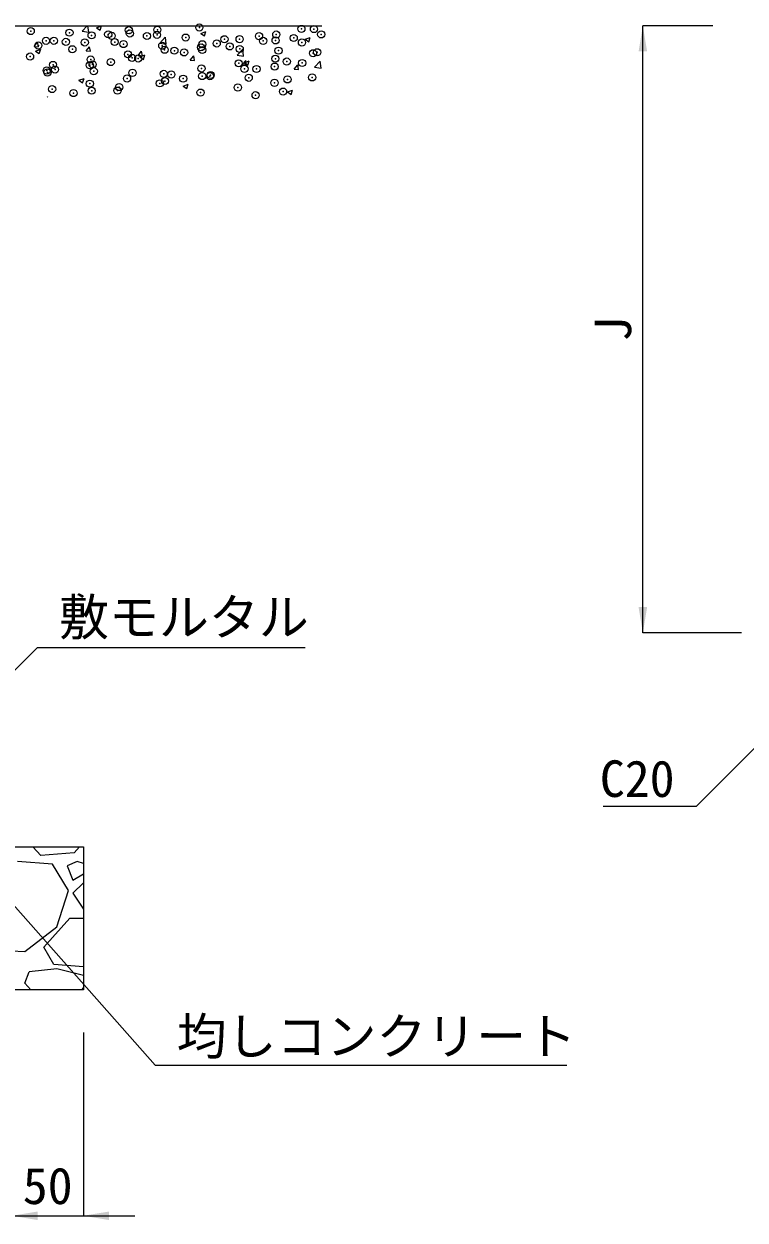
# Model space of a CAD drawing. Units: millimetres at full size; details may follow other scales. Extents: x -5959 to -1759, y 1019 to 6959.
# Drawn here: x -4550 to -4045, y 4462 to 5299 of the extents above; entities that cross this region are included whole.
import ezdxf
from ezdxf.enums import TextEntityAlignment as Align

# ---------------------------------------------------------------- set-up
doc = ezdxf.new("R2010")
doc.units = ezdxf.units.MM
doc.header["$LTSCALE"] = 10
doc.header["$PDMODE"] = 32
doc.header["$PDSIZE"] = 5
for name, color, linetype, lineweight in [('_0-0_', 2, 'Continuous', 20), ('SUNPO_S10', 3, 'Continuous', 9), ('ﾊｯﾁﾝｸﾞ', 7, 'Continuous', 5)]:
    doc.layers.add(name, color=color, linetype=linetype, lineweight=lineweight)
doc.styles.add('ＭＳ ゴシック', font='')
doc.styles.get('ＭＳ ゴシック').set_extended_font_data('MS Gothic')

# ---------------------------------------------------------------- blocks, each defined once
blk = doc.blocks.new('filled_arrow')
at = {"color": 0, "linetype": 'Continuous', "lineweight": -2}
blk.add_solid([(7.5, 1.25), (0, 0), (7.5, -1.25)], dxfattribs=at)

msp = doc.modelspace()

# ---------------------------------------------------------------- linework, layer by layer
at = {"layer": '_0-0_'}
for p, q in [((-4611.51, 5298.13), (-4341.55, 5298.13)), ((-5168.51, 4723.1), (-4508.51, 4723.1)), ((-4508.51, 4723.1), (-4508.51, 4623.1)), ((-4508.51, 4623.1), (-5168.51, 4623.1))]:
    msp.add_line(p, q, dxfattribs=at)
at = {"layer": 'SUNPO_S10'}
for p, q in [((-4116.92, 4873.13), (-4116.92, 5298.13)), ((-4067.95, 5298.13), (-4116.92, 5298.13)), ((-4047.95, 4873.13), (-4116.92, 4873.13)), ((-4508.51, 4593.1), (-4508.51, 4464.87)), ((-4644.51, 4464.87), (-4522.51, 4464.87)), ((-4594.51, 4464.87), (-4472.51, 4464.87))]:
    msp.add_line(p, q, dxfattribs=at)
for points in [[(-4624.62, 4778.8), (-4540.55, 4862.87), (-4353.27, 4862.87)], [(-4027.95, 4803.13), (-4079.72, 4751.36), (-4144.61, 4751.36)], [(-4593.52, 4723.1), (-4458.22, 4570.33), (-4170.21, 4570.33)]]:
    msp.add_lwpolyline(points, dxfattribs=at)
at = {"layer": 'ﾊｯﾁﾝｸﾞ'}
for p, q in [((-4509.34, 5294.44), (-4505.8, 5298.13)), ((-4509.34, 5294.43), (-4504.82, 5293.72)), ((-4504.82, 5293.74), (-4505.33, 5298.13)), ((-4499.29, 5296.75), (-4495.73, 5298.12)), ((-4499.29, 5296.75), (-4496.76, 5295.05)), ((-4496.76, 5295.05), (-4495.73, 5298.12)), ((-4426.28, 5292.69), (-4422.72, 5294.05)), ((-4423.75, 5290.98), (-4422.72, 5294.05)), ((-4543.09, 5283.69), (-4540.64, 5286.61)), ((-4540.03, 5283.43), (-4540.62, 5286.61)), ((-4455.12, 5286.03), (-4451.17, 5290.15)), ((-4455.12, 5286.02), (-4450.6, 5285.32)), ((-4450.6, 5285.33), (-4451.16, 5290.15)), ((-4426.28, 5292.68), (-4423.75, 5290.98)), ((-4353.27, 5288.62), (-4349.72, 5289.98)), ((-4353.27, 5288.62), (-4350.75, 5286.91)), ((-4350.75, 5286.91), (-4349.72, 5289.98)), ((-4543.09, 5283.69), (-4540.06, 5283.42)), ((-4541.97, 5280.37), (-4538.41, 5281.73)), ((-4541.97, 5280.37), (-4539.44, 5278.66)), ((-4539.44, 5278.66), (-4538.41, 5281.73)), ((-4506.66, 5280.5), (-4504.21, 5283.42)), ((-4506.66, 5280.5), (-4503.62, 5280.24)), ((-4503.59, 5280.24), (-4504.18, 5283.43)), ((-4470.22, 5277.31), (-4467.77, 5280.23)), ((-4470.22, 5277.31), (-4467.18, 5277.05)), ((-4468.96, 5276.3), (-4465.41, 5277.67)), ((-4467.15, 5277.05), (-4467.74, 5280.24)), ((-4466.44, 5274.6), (-4465.41, 5277.67)), ((-4433.78, 5274.13), (-4431.33, 5277.04)), ((-4430.72, 5273.87), (-4431.31, 5277.05)), ((-4400.91, 5277.62), (-4396.95, 5281.74)), ((-4400.9, 5277.61), (-4396.39, 5276.91)), ((-4396.38, 5276.92), (-4396.95, 5281.74)), ((-4468.96, 5276.3), (-4466.44, 5274.6)), ((-4433.78, 5274.13), (-4430.75, 5273.86)), ((-4397.35, 5270.94), (-4394.9, 5273.86)), ((-4397.35, 5270.94), (-4394.31, 5270.67)), ((-4395.96, 5272.23), (-4392.4, 5273.6)), ((-4395.96, 5272.23), (-4393.43, 5270.53)), ((-4394.28, 5270.68), (-4394.87, 5273.86)), ((-4393.43, 5270.53), (-4392.4, 5273.6)), ((-4360.91, 5267.75), (-4358.46, 5270.67)), ((-4357.84, 5267.49), (-4358.43, 5270.67)), ((-4346.69, 5269.21), (-4342.74, 5273.33)), ((-4346.69, 5269.2), (-4342.17, 5268.5)), ((-4342.17, 5268.51), (-4342.73, 5273.33)), ((-4511.65, 5259.92), (-4508.09, 5261.28)), ((-4511.65, 5259.92), (-4509.12, 5258.21)), ((-4509.12, 5258.21), (-4508.09, 5261.28)), ((-4360.91, 5267.75), (-4357.87, 5267.48)), ((-4438.64, 5255.85), (-4435.08, 5257.21)), ((-4438.64, 5255.85), (-4436.11, 5254.14)), ((-4436.11, 5254.14), (-4435.08, 5257.21)), ((-4365.63, 5251.78), (-4362.08, 5253.14)), ((-4365.63, 5251.78), (-4363.11, 5250.07)), ((-4363.11, 5250.07), (-4362.08, 5253.14)), ((-4533.82, 5248.13), (-4533.6, 5248.4)), ((-4533.52, 5248.13), (-4533.57, 5248.4)), ((-4538.28, 4717.07), (-4543.81, 4723.1)), ((-4514.91, 4719.1), (-4538.28, 4717.07)), ((-4511.31, 4723.1), (-4514.91, 4719.1)), ((-4530.15, 4710.98), (-4554.54, 4713.01)), ((-4518.98, 4692.69), (-4530.15, 4710.98)), ((-4512.88, 4713.01), (-4519.99, 4709.96)), ((-4519.99, 4709.96), (-4515.93, 4699.8)), ((-4508.51, 4711.55), (-4512.88, 4713.01)), ((-4515.93, 4699.8), (-4508.51, 4704.25)), ((-4527.1, 4667.29), (-4518.98, 4692.69)), ((-4508.51, 4698.07), (-4515.93, 4690.66)), ((-4515.93, 4690.66), (-4508.51, 4679.54)), ((-4549.46, 4650.02), (-4527.1, 4667.29)), ((-4536.25, 4653.06), (-4517.96, 4673.38)), ((-4517.96, 4673.38), (-4508.51, 4673.38)), ((-4570.79, 4651.03), (-4549.46, 4650.02)), ((-4529.14, 4640.87), (-4536.25, 4653.06)), ((-4508.51, 4639.22), (-4529.14, 4640.87)), ((-4549.46, 4627.66), (-4546.41, 4635.79)), ((-4527.1, 4637.82), (-4546.41, 4635.79)), ((-4508.51, 4633.18), (-4527.1, 4637.82)), ((-4545.27, 4623.1), (-4549.46, 4627.66)), ((-4508.51, 4624.61), (-4509.87, 4623.1))]:
    msp.add_line(p, q, dxfattribs=at)
for p in [(-4545.38, 5294.41), (-4518.27, 5293.27), (-4502.78, 5291.42), (-4491.15, 5292.12), (-4488.71, 5291.06), (-4476.7, 5295), (-4475.99, 5292.73), (-4464.03, 5290.97), (-4456.98, 5291.82), (-4456.75, 5295.26), (-4427.35, 5296.91), (-4385.55, 5290.84), (-4373.53, 5291.98), (-4355.93, 5295.92), (-4347.14, 5295.79), (-4342.04, 5292.09), (-4540.03, 5284.3), (-4534.67, 5287.59), (-4529.16, 5287.61), (-4520.79, 5286.83), (-4507.56, 5286.44), (-4486.6, 5286.74), (-4480.44, 5285.3), (-4453.32, 5284.15), (-4436.91, 5289.83), (-4426.2, 5283), (-4425.27, 5285.15), (-4415.18, 5285.75), (-4409.79, 5288.68), (-4406.08, 5283.66), (-4399.19, 5288.73), (-4382.68, 5287.54), (-4373.99, 5287.88), (-4361.28, 5289.56), (-4355.56, 5286.39), (-4545.85, 5276.57), (-4516.23, 5281.65), (-4503.4, 5274.51), (-4477.31, 5278.09), (-4474.43, 5275.58), (-4470.12, 5275.23), (-4451.65, 5281.34), (-4444.8, 5280.67), (-4438.03, 5279.45), (-4425.32, 5281.13), (-4399.08, 5281.86), (-4374.15, 5275.07), (-4371.96, 5280.71), (-4347.76, 5278.88), (-4344.85, 5279.57), (-4534.16, 5266.8), (-4529.78, 5270.7), (-4528.37, 5267.44), (-4504.06, 5270.5), (-4502.07, 5271.02), (-4501.26, 5266.3), (-4489.36, 5272.69), (-4425.89, 5268.24), (-4399.81, 5271.82), (-4395.78, 5267.98), (-4387.36, 5267.85), (-4374.64, 5269.52), (-4366.15, 5273.06), (-4355.4, 5272.05), (-4533.68, 5265.41), (-4504.01, 5257.6), (-4477.93, 5261.18), (-4474.14, 5265.15), (-4455.03, 5257.81), (-4452.27, 5264.43), (-4451.4, 5259.42), (-4447.02, 5264.01), (-4438.68, 5261.09), (-4425.4, 5262.89), (-4419.9, 5262.86), (-4419.44, 5263.62), (-4392.78, 5261.71), (-4374.76, 5258.16), (-4365.66, 5260.57), (-4348.38, 5261.97), (-4530.4, 5253.79), (-4515.44, 5250.98), (-4502.72, 5252.66), (-4484.66, 5252.72), (-4483.48, 5255.19), (-4426.51, 5251.33), (-4400.42, 5254.9), (-4388, 5249.48), (-4368.76, 5252.02)]:
    msp.add_point(p, dxfattribs=at)

# ---------------------------------------------------------------- block references
at = {"layer": 'SUNPO_S10', "xscale": 2.4, "yscale": 2.4}
for p, rotation in [((-4116.92, 5298.13), 270), ((-4116.92, 4873.13), 90)]:
    msp.add_blockref('filled_arrow', p, dxfattribs=dict(at, rotation=rotation))
for p in [(-4558.51, 4464.87), (-4508.51, 4464.87)]:
    msp.add_blockref('filled_arrow', p, dxfattribs=at)

# ---------------------------------------------------------------- texts
at = {"layer": 'SUNPO_S10', "style": 'ＭＳ ゴシック'}
msp.add_text('J', height=25.63, rotation=90, dxfattribs=at).set_placement((-4137.92, 5085.63), align=Align.MIDDLE_CENTER)
for s, p in [('敷モルタル', (-4525.55, 4896.91)), ('均しコンクリート', (-4443.22, 4603.41))]:
    msp.add_text(s, height=25.63, dxfattribs=at).set_placement(p, align=Align.TOP_LEFT)
msp.add_text('C20', height=25.63, dxfattribs=at).set_placement((-4094.72, 4783.76), align=Align.TOP_RIGHT)
msp.add_text('50', height=25.63, dxfattribs=at).set_placement((-4533.51, 4485.87), align=Align.MIDDLE_CENTER)

doc.saveas('drawing.dxf')
